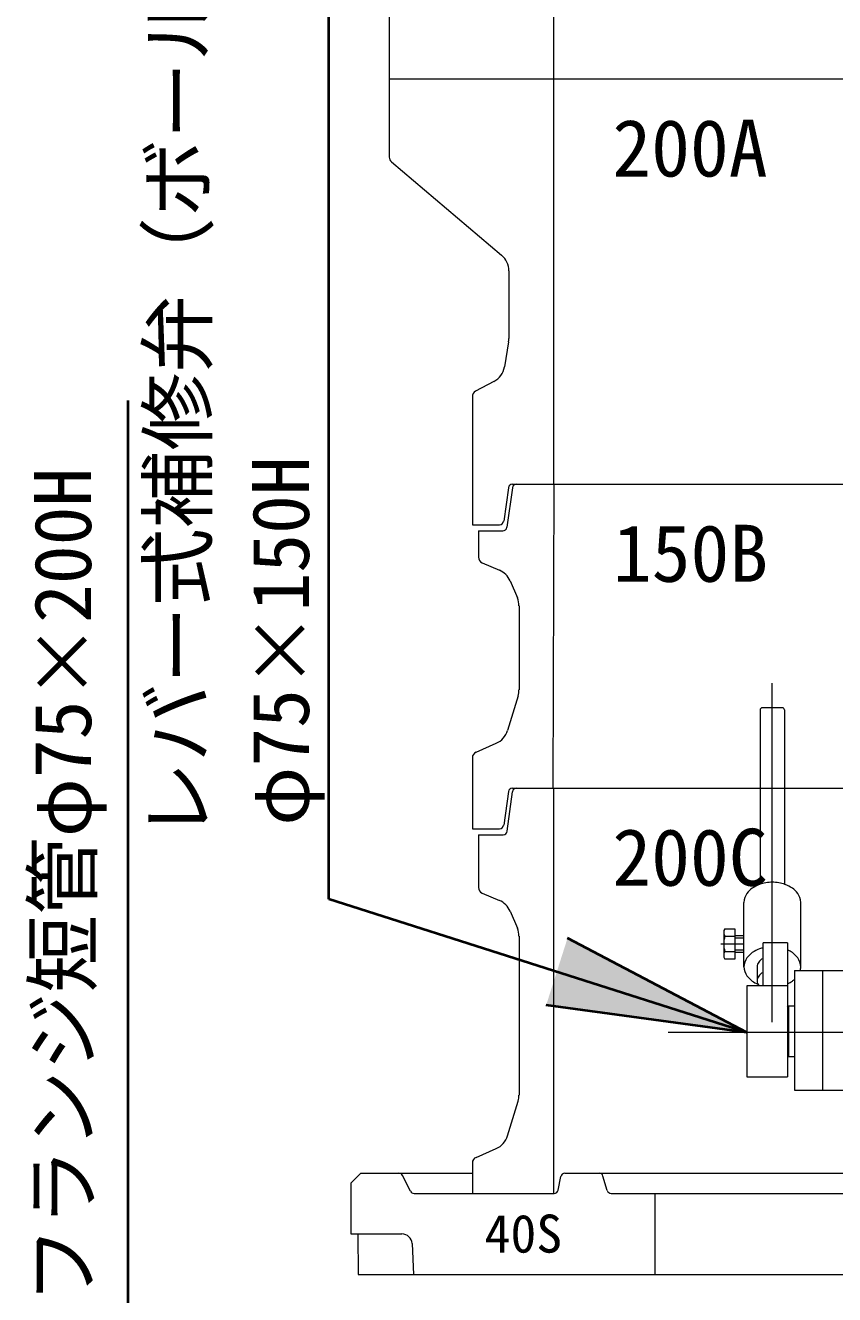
# Model space of a CAD drawing. Units: millimetres at full size, sheet at 1:20; details may follow other scales. Extents: x -5803 to 5817, y -3160 to 3160.
# Drawn here: x -1299 to -899, y 169 to 796 of the extents above; entities that cross this region are included whole.
import ezdxf
from ezdxf.enums import TextEntityAlignment as Align

# ---------------------------------------------------------------- set-up
doc = ezdxf.new("R2010")
doc.units = ezdxf.units.MM
doc.header["$LTSCALE"] = 20
for name, color, linetype, lineweight in [('0-7_TEMP01', 3, 'Continuous', 18), ('0-9_躯体', 7, 'Continuous', 9), ('0-E_寸法', 1, 'Continuous', 40), ('1-3_補修弁', 7, 'Continuous', 9)]:
    doc.layers.add(name, color=color, linetype=linetype, lineweight=lineweight)
doc.layers.add('0-F_注釈', color=1, linetype='Continuous')
doc.styles.add('ＭＳ ゴシック', font='')
doc.styles.get('ＭＳ ゴシック').set_extended_font_data('MS Gothic')

msp = doc.modelspace()

# ---------------------------------------------------------------- linework, layer by layer
at = {"layer": '0-7_TEMP01'}
for p, q in [((-1119.07, 769.16), (-457.06, 769.16)), ((-930.07, 303.72), (-930.07, 470.9)), ((-955.43, 342.29), (-944.07, 342.29)), ((-667.57, 298.65), (-981.46, 298.65))]:
    msp.add_line(p, q, dxfattribs=at)
at = {"layer": '0-9_躯体'}
for p, q in [((-1119.07, 819.15), (-1119.07, 769.16)), ((-1038.07, 819.15), (-1038.07, 769.16)), ((-1119.07, 769.16), (-1119.07, 730.57)), ((-1119.07, 769.16), (-788.07, 769.16)), ((-1038.07, 769.16), (-1038.07, 569.15)), ((-1117.99, 728.26), (-1063.66, 682.16)), ((-1060.07, 674.47), (-1060.07, 640.99)), ((-1060.2, 639.34), (-1062.26, 627.02)), ((-1067.41, 619.84), (-1076.47, 615)), ((-1078.07, 612.36), (-1078.07, 569.15)), ((-1078.07, 569.15), (-1078.07, 549.15)), ((-1060.3, 567.43), (-1062.63, 550.88)), ((-1058.31, 567.43), (-1061.06, 547.88)), ((-1058.33, 569.15), (-788.07, 569.15)), ((-1056.32, 569.15), (-788.07, 569.15)), ((-1037.82, 569.15), (-1038.32, 419.16)), ((-1078.07, 549.15), (-1064.62, 549.15)), ((-1075.07, 546.15), (-1063.04, 546.15)), ((-1075.07, 546.15), (-1075.07, 533.13)), ((-1073.24, 530.38), (-1064.74, 526.74)), ((-1059.49, 521.48), (-1055.87, 513.04)), ((-1055.06, 509.11), (-1055.06, 467.64)), ((-1055.49, 464.74), (-1060.73, 447.56)), ((-1076.27, 436.94), (-1066.28, 441.31)), ((-1078.07, 434.19), (-1078.07, 399.16)), ((-1060.3, 417.43), (-1062.63, 400.88)), ((-1060.84, 397.9), (-1058.29, 417.42)), ((-1058.33, 419.16), (-788.07, 419.16)), ((-1038.07, 419.16), (-1038.07, 219.15)), ((-1078.07, 399.16), (-1064.62, 399.16)), ((-1075.07, 396.15), (-1075.07, 370.13)), ((-1075.07, 396.15), (-1062.82, 396.15)), ((-1073.24, 367.38), (-1064.74, 363.74)), ((-1059.49, 358.48), (-1055.87, 350.05)), ((-1055.06, 346.11), (-1055.06, 267.64)), ((-1060.73, 247.56), (-1055.49, 264.73)), ((-1076.27, 236.95), (-1066.28, 241.31)), ((-1078.07, 234.2), (-1078.07, 219.15)), ((-1138.07, 224.16), (-1133.07, 229.16)), ((-1133.07, 229.16), (-1113.07, 229.16)), ((-1113.07, 229.16), (-1078.07, 229.16)), ((-1108.62, 220.27), (-1112.51, 228.05)), ((-1035.74, 220.77), (-1034.38, 227.55)), ((-1032.42, 229.16), (-1015.55, 229.16)), ((-1015.55, 229.16), (-560.57, 229.16)), ((-1011.49, 220.58), (-1013.63, 227.73)), ((-1138.07, 224.16), (-1138.07, 199.15)), ((-1106.83, 219.15), (-1037.7, 219.15)), ((-1078.07, 219.15), (-1037.7, 219.15)), ((-1009.58, 219.15), (-788.07, 219.15)), ((-1009.58, 219.15), (-788.07, 219.15)), ((-988.07, 219.15), (-988.07, 179.16)), ((-1138.07, 199.15), (-1112.82, 199.15)), ((-1134.62, 199.15), (-1134.47, 179.16)), ((-1107.83, 194.41), (-1107.07, 179.16)), ((-1134.47, 179.16), (-788.07, 179.16))]:
    msp.add_line(p, q, dxfattribs=at)
for centre, radius, start, end in [((-1116.07, 730.57), 3, 180, 230.195), ((-1070.06, 674.47), 10, 0, 50.194), ((-1070.06, 640.99), 10, 350.538, 0), ((-1072.12, 628.66), 10, 298.072, 350.538), ((-1075.07, 612.36), 3, 118.073, 180), ((-1058.33, 567.15), 2, 90, 172.001), ((-1056.32, 567.15), 2, 90, 172.001), ((-1064.62, 551.15), 2, 270, 352.001), ((-1063.04, 548.15), 2, 270, 352.001), ((-1072.06, 533.13), 3, 180, 246.801), ((-1068.68, 517.54), 10, 23.199, 66.801), ((-1065.07, 509.11), 10, 0, 23.199), ((-1065.07, 467.64), 10, 343.072, 0), ((-1070.29, 450.48), 10, 293.629, 343.072), ((-1075.07, 434.19), 3, 113.629, 180), ((-1058.33, 417.15), 2, 90, 172.001), ((-1056.31, 417.15), 2, 90, 172.569), ((-1064.62, 401.15), 2, 270, 352.001), ((-1062.82, 398.15), 2, 270, 352.569), ((-1072.06, 370.13), 3, 180, 246.801), ((-1068.68, 354.54), 10, 23.199, 66.801), ((-1065.07, 346.11), 10, 0, 23.199), ((-1065.07, 267.64), 10, 343.072, 0), ((-1070.29, 250.47), 10, 293.629, 343.072), ((-1075.07, 234.2), 3, 113.629, 180), ((-1114.3, 227.15), 2, 26.565, 90), ((-1032.42, 227.15), 2, 90, 168.691), ((-1015.55, 227.15), 2, 16.7, 90), ((-1106.83, 221.15), 2, 206.565, 270), ((-1037.7, 221.15), 2, 270, 348.691), ((-1009.58, 221.15), 2, 196.7, 270), ((-1112.82, 194.16), 5, 2.862, 90)]:
    msp.add_arc(centre, radius, start, end, dxfattribs=at)
at = {"layer": '0-E_寸法'}
for p, q in [((-1148.83, 364.44), (-1148.83, 844.38)), ((-1247.85, 163.29), (-1247.85, 610.5)), ((-942.57, 298.65), (-1148.83, 364.44)), ((-942.57, 298.65), (-1031.12, 345.12)), ((-942.57, 298.65), (-1041.67, 312.04))]:
    msp.add_line(p, q, dxfattribs=at)
msp.add_solid([(-1041.67, 312.04), (-1031.12, 345.12), (-942.57, 298.65)], dxfattribs=at)
at = {"layer": '1-3_補修弁'}
for p, q in [((-936.07, 457.82), (-936.07, 371.74)), ((-925.07, 458.82), (-935.07, 458.82)), ((-924.07, 457.82), (-924.07, 371.74)), ((-944.07, 330.98), (-944.07, 362.79)), ((-916.07, 330.98), (-916.07, 362.79)), ((-954.07, 347.91), (-954.07, 336.67)), ((-953.49, 346.05), (-948.57, 346.05)), ((-953.48, 349.8), (-948.57, 349.8)), ((-948.57, 349.8), (-948.57, 334.79)), ((-944.07, 346.29), (-948.57, 346.29)), ((-948.57, 345.29), (-944.07, 345.29)), ((-953.49, 338.54), (-948.57, 338.54)), ((-948.57, 339.29), (-944.07, 339.29)), ((-948.57, 338.29), (-944.07, 338.29)), ((-922.57, 342.82), (-934.57, 342.82)), ((-934.57, 321.65), (-934.57, 342.82)), ((-922.57, 342.82), (-922.57, 276.66)), ((-948.57, 334.79), (-953.48, 334.79)), ((-937.57, 330.98), (-937.57, 324.05)), ((-919.07, 329.16), (-919.07, 270.16)), ((-919.07, 329.16), (-887.07, 329.16)), ((-905.07, 270.16), (-905.07, 329.16)), ((-922.57, 321.65), (-942.57, 321.65)), ((-942.57, 321.65), (-942.57, 276.66)), ((-922.07, 311.66), (-922.07, 286.66)), ((-922.07, 286.66), (-922.57, 287.15)), ((-922.07, 286.66), (-919.07, 286.66)), ((-942.57, 276.66), (-922.57, 276.66)), ((-919.07, 270.16), (-886.07, 270.16))]:
    msp.add_line(p, q, dxfattribs=at)
msp.add_lwpolyline([(-922.57, 311.15), (-922.07, 311.66), (-919.07, 311.66)], dxfattribs=at)
for centre, radius, start, end in [((-935.07, 457.82), 1, 90, 180), ((-925.07, 457.82), 1, 0, 90), ((-933.75, 360.84), 10.9, 124.748, 144.15636), ((-931.43, 357.55), 14.93, 109.14369, 124.86798), ((-930.13, 353.8), 18.91, 89.81124, 109.14224), ((-930, 353.8), 18.91, 70.85776, 90.18876), ((-928.71, 357.55), 14.93, 55.13203, 70.85632), ((-926.38, 360.84), 10.9, 35.84362, 55.25199), ((-936.42, 362.7), 7.64, 143.77014, 179.30664), ((-923.71, 362.7), 7.64, 0.69337, 36.22988), ((-950.78, 347.91), 3.29, 144.992, 214.565), ((-941.65, 342.29), 12.42, 162.412, 197.588), ((-950.78, 336.67), 3.29, 145.435, 215.008), ((-931.43, 325.73), 14.93, 109.14369, 124.86798), ((-932.65, 330.6), 9.94, 101.14176, 111.74811), ((-926.29, 329.97), 10.08, 52.60968, 68.33397), ((-936.42, 330.89), 7.64, 143.77014, 179.30664), ((-933.75, 329.02), 10.9, 124.748, 144.15636), ((-933.47, 330.93), 4.09, 143.77013, 179.30664), ((-932.04, 329.93), 5.84, 124.74801, 144.15638), ((-932.14, 330.35), 5.45, 116.55794, 126.4811), ((-926.38, 329.02), 10.9, 35.84362, 55.25199), ((-923.71, 330.89), 7.64, 0.69337, 36.22988), ((-936.42, 331.07), 7.64, 180.69336, 216.22986), ((-933.75, 332.93), 10.9, 215.84364, 235.252), ((-933.47, 324), 4.09, 143.77013, 179.30664), ((-932.04, 323.01), 5.84, 124.74801, 144.15638), ((-932.14, 323.43), 5.45, 116.55794, 126.4811), ((-923.17, 330.99), 7.11, 345.10916, 359.95273), ((-933.13, 333.15), 11.45, 233.33205, 249.05633), ((-933.47, 324.11), 4.09, 180.69335, 216.22986), ((-936.69, 321.73), 0.095, 205.7506, 225.15897), ((-928.37, 335.67), 14.29, 293.98821, 305.06814), ((-922.18, 327.63), 4.17, 298.82431, 318.23267)]:
    msp.add_arc(centre, radius, start, end, dxfattribs=at)

# ---------------------------------------------------------------- texts
at = {"layer": '0-E_寸法', "style": 'ＭＳ ゴシック'}
for s, p in [('レバー式補修弁（ボール）', (-1200.99, 393.79)), ('φ75×150H', (-1150.23, 400.62)), ('フランジ短管φ75×200H', (-1257.75, 164.6))]:
    msp.add_text(s, height=28.15, rotation=90, dxfattribs=at).set_placement(p, align=Align.BOTTOM_LEFT)
at = {"layer": '0-F_注釈', "style": 'ＭＳ ゴシック'}
for s, height, p in [('200A', 28.15, (-1009, 712.53)), ('150B', 28.15, (-1008.75, 512.53)), ('200C', 28.15, (-1009, 362.53)), ('40S', 18.77, (-1072.06, 184.32))]:
    msp.add_text(s, height=height, dxfattribs=at).set_placement(p, align=Align.BOTTOM_LEFT)

doc.saveas('drawing.dxf')
